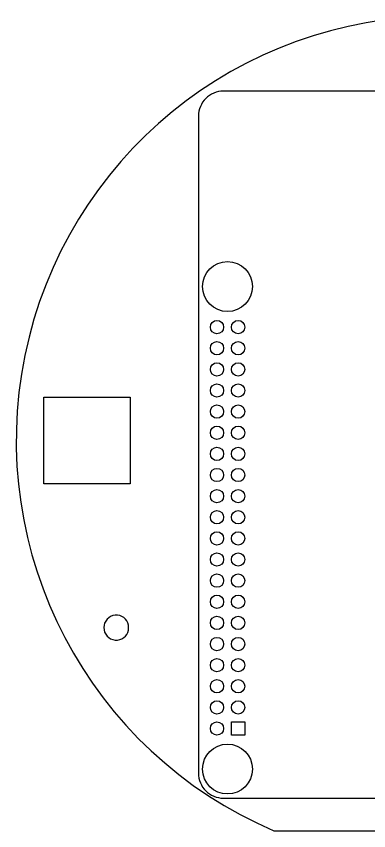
# Model space of a CAD drawing. Header units: millimetres. Extents: x -51 to 51, y -47 to 51.
# Drawn here: x -51 to -8.6, y -46.9 to 51 of the extents above; entities that cross this region are included whole.
import ezdxf

# ---------------------------------------------------------------- set-up
doc = ezdxf.new("R2010")
doc.units = ezdxf.units.MM
doc.layers.get('0').update_dxf_attribs({"linetype": 'CONTINUOUS'})

msp = doc.modelspace()

# ---------------------------------------------------------------- linework, layer by layer
msp.add_line((23.913, 42), (-26.087, 42))
for points in [[(20, -46.915, 4.895741), (-20, -46.915)], [(-29.087, -40, 0.414214), (-26.087, -43), (23.913, -43, 0.414214), (26.913, -40), (26.913, 39, 0.414214), (23.913, 42), (-26.087, 42, 0.414214), (-29.087, 39)], [(-37.5, -22.207, 10.146996), (-37.5, -22.793)]]:
    msp.add_lwpolyline(points, format="xyb", close=True)
for points in [[(-37.3, -5.2), (-47.7, -5.2), (-47.7, 5.2), (-37.3, 5.2)], [(-25.117, -33.83), (-23.517, -33.83), (-23.517, -35.43), (-25.117, -35.43)]]:
    msp.add_lwpolyline(points, close=True)
for centre, radius in [((-25.587, 18.5), 3), ((-26.857, 13.63), 0.8), ((-24.317, 13.63), 0.8), ((-26.857, 11.09), 0.8), ((-24.317, 11.09), 0.8), ((-26.857, 8.55), 0.8), ((-24.317, 8.55), 0.8), ((-26.857, 6.01), 0.8), ((-24.317, 6.01), 0.8), ((-26.857, 3.47), 0.8), ((-24.317, 3.47), 0.8), ((-26.857, 0.93), 0.8), ((-24.317, 0.93), 0.8), ((-26.857, -1.61), 0.8), ((-24.317, -1.61), 0.8), ((-26.857, -4.15), 0.8), ((-24.317, -4.15), 0.8), ((-26.857, -6.69), 0.8), ((-24.317, -6.69), 0.8), ((-26.857, -9.23), 0.8), ((-24.317, -9.23), 0.8), ((-26.857, -11.77), 0.8), ((-24.317, -11.77), 0.8), ((-26.857, -14.31), 0.8), ((-24.317, -14.31), 0.8), ((-26.857, -16.85), 0.8), ((-24.317, -16.85), 0.8), ((-26.857, -19.39), 0.8), ((-24.317, -19.39), 0.8), ((-26.857, -21.93), 0.8), ((-24.317, -21.93), 0.8), ((-26.857, -24.47), 0.8), ((-24.317, -24.47), 0.8), ((-26.857, -27.01), 0.8), ((-24.317, -27.01), 0.8), ((-26.857, -29.55), 0.8), ((-24.317, -29.55), 0.8), ((-26.857, -32.09), 0.8), ((-24.317, -32.09), 0.8), ((-26.857, -34.63), 0.8), ((-25.587, -39.5), 3)]:
    msp.add_circle(centre, radius)
msp.add_arc((-26.087, 39), 3, 89.99996, 180.00004)

doc.saveas('drawing.dxf')
